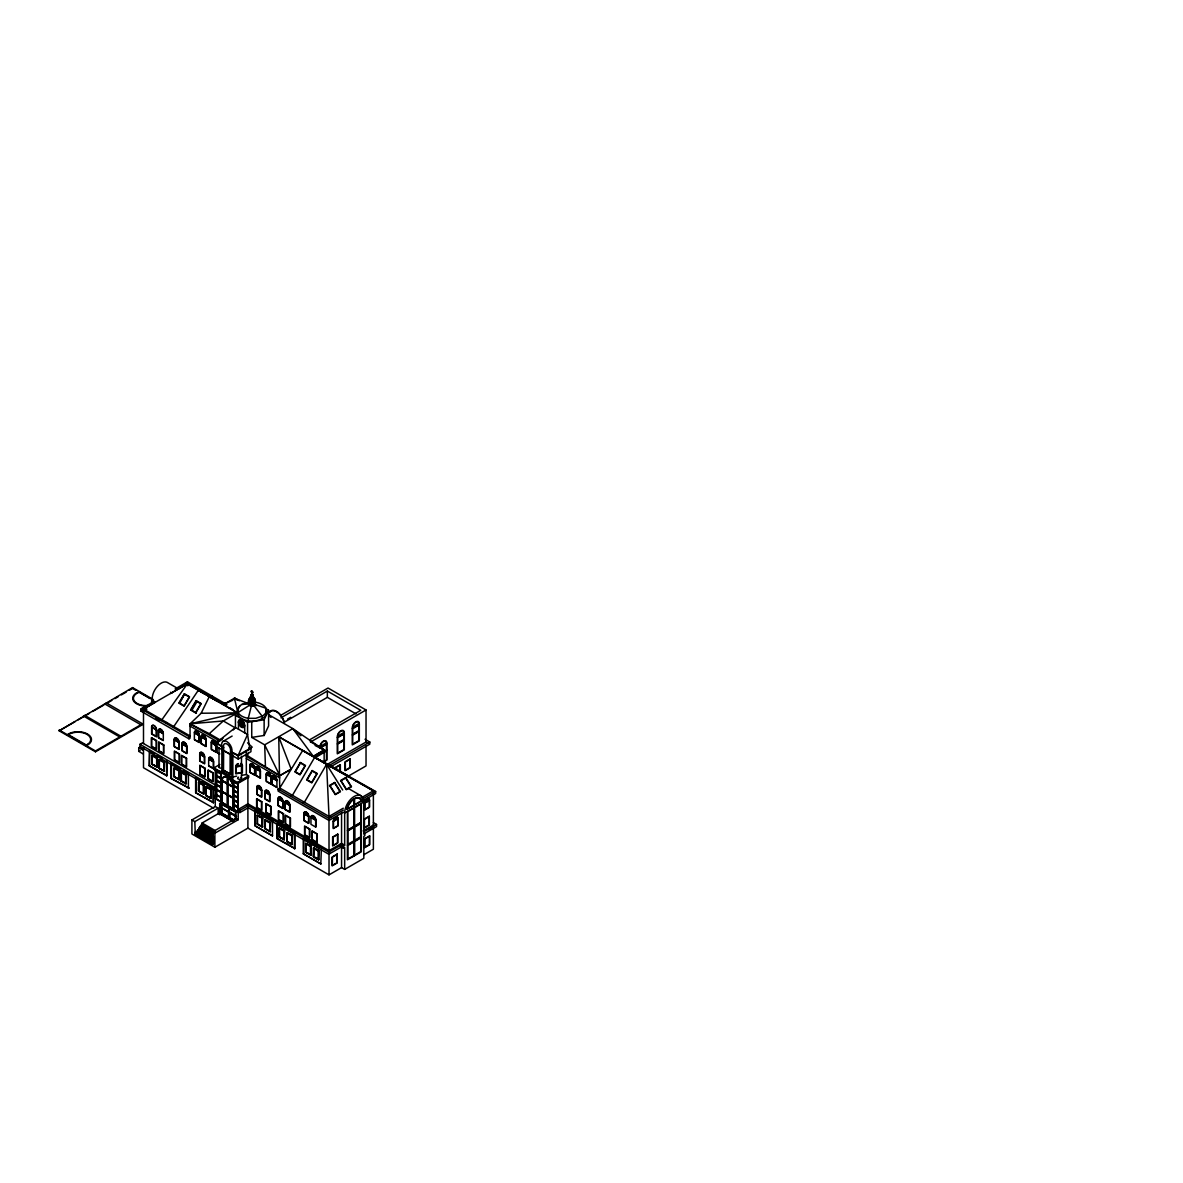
<?xml version="1.0" encoding="UTF-8"?>
<svg xmlns="http://www.w3.org/2000/svg" width="1183" height="1183" viewBox="0 0 1183 1183"><rect width="100%" height="100%" fill="white"/><g stroke="black" fill="none" stroke-linecap="round" stroke-linejoin="round"><path stroke-width="1.5" d="M250.752 704.403L248.474 701.12L252.615 695.293L251.757 694.421L254.241 704.107L255.395 701.637L252.334 695.53L251.417 695.456L252.526 694.613L251.343 695.338L251.757 694.436L251.757 695.737L252.659 694.835L251.506 695.841L252.245 694.421L253.694 702.081L252.881 704.491L255.055 702.14L252.304 694.495L251.535 704.595L250.471 704.077L251.816 693.164M254.641 703.441C246.434 707.419 249.273 696.876 252.334 694.525M254.951 703.013L255.291 699.863L251.994 694.51L252.615 695.293L248.593 700.587L250.293 703.353M230.434 774.2L230.434 751.53A5.116 2.913 60.7 0 0 227.047 744.018A5.116 2.913 60.7 0 0 223.661 747.508L223.513 770.266L230.434 774.2L230.434 754.577M253.236 704.329L255.291 702.377C255.41 700.898 251.417 692.188 251.728 696.639C252.674 699.863 253.118 692.913 251.343 695.042C253.132 692.987 251.535 698.813 253.236 704.403M252.615 694.879C242.944 701.948 260.245 704.817 252.156 695.855C252.866 692.203 250.027 699.404 249.835 703.796L250.471 704.077M252.704 695.086L251.905 695.781L251.521 694.598L252.437 694.82L251.417 694.879L249.583 699.449L253.236 700.321L254.404 699.449L253.901 698.162M250.752 704.329L248.948 702.14L251.565 694.539M151.838 726.835L151.897 726.436A3.194 1.848 60 0 1 154.071 725.756A3.194 1.848 60 0 1 156.245 728.95L156.304 729.408M252.304 695.678L251.994 695.086M253.694 703.353L255.291 699.863L252.644 697.97L254.641 698.798L255.395 701.859M251.861 693.312L251.742 691.951L252.896 692.04L251.092 691.183L251.742 690.798L251.846 695.693M254.951 702.85C252.378 705.231 246.818 703.22 249.051 699.39L251.624 697.068M251.417 694.879L251.654 694.732M248.593 700.587L249.051 699.227M251.595 695.486C251.949 694.199 252.571 696.743 254.493 699.671L253.754 699.36M249.835 699.804L250.973 697.068M252.127 695.56L249.583 698.709L253.458 697.881M252.437 697.26L250.441 697.896L251.358 700.469L251.757 698.842L252.644 700.469L252.851 696.757M248.593 701.859L248.948 700.099M249.051 702.096L250.234 703.604A2.322 1.346 0 0 0 250.352 705.586C251.668 708.114 254.818 703.9 256.253 705.615L254.508 704.151L254.508 705.231M249.864 698.473L251.994 700.07L254.123 698.473M251.476 696.018L249.583 699.449L251.358 698.709L250.234 700.099L251.757 698.842M249.583 699.449L250.589 697.659M249.524 704.462C251.195 702.288 248.164 705.216 250.19 705.896M251.668 695.072L252.497 694.791M250.234 700.099L250.471 699.138C249.302 697.112 255.513 699.759 252.644 698.709L254.404 699.449L252.378 697.068M254.404 703.53L253.754 702.14M254.596 704.536L252.009 706.029L249.436 704.536M255.395 700.366L251.994 702.332L248.593 700.366M252.526 696.698L251.521 695.767M249.509 699.079L251.535 697.645M253.014 697.068C254.552 698.621 251.077 693.992 251.55 697.334M234.752 727.575L223.306 720.965L190.049 723.833L190.049 738.236L188.984 738.857L141.043 711.19L141.043 708.898L153.08 701.963M247.217 755.819L248.652 752.462M250.752 700.321L251.994 698.724M223.203 738.074L215.262 742.658L215.262 745.763L238.227 759.028L250.944 751.693L250.944 748.573L238.227 755.907L231.809 752.211A7.364 4.259 60 0 0 226.825 741.549A7.364 4.259 60 0 0 221.842 746.443L221.842 771.582L231.883 777.29L231.809 752.211L238.227 755.227L247.572 734.466L247.572 722.34L235.447 715.345L239.898 705.778M251.742 721.704L251.742 737.393L264.134 735.471L264.134 719.782L268.585 710.229L265.554 708.469M264.134 735.471L268.585 725.904L268.585 710.229M219.757 740.987L190.049 723.833L201.154 713.245L209.287 696.639L226.574 706.059M199.04 690.458L208.814 695.915M203.476 693.43L198.596 690.207L204.008 693.549M214.507 699.197L219.639 702.17L209.421 696.462M219.195 701.918L215.129 700.203M179.284 702.953L184.444 694.214L189.413 697.112L184.267 705.852L179.639 703.175L184.444 694.214M191.04 709.83L196.186 701.09L200.814 703.767L195.653 712.506L196.467 712.994L191.04 709.83L191.853 710.332L196.999 701.593L196.186 701.09M247.898 807.782L247.898 828.159L329.022 874.858L341.562 867.612L344.667 869.401L363.817 858.34L363.817 836.277L364.822 835.701L364.822 833.557L363.817 834.133L363.817 801.97L344.667 813.017L343.262 812.203L328.992 820.44L278.064 791.043L278.064 789.002L279.779 788.011L302.656 750.54L375.085 791.797M250.234 702.14L249.509 703.146L250.293 703.87L241.864 704.447A14.359 8.281 0 0 0 248.297 718.318L248.297 720.787M251.358 700.469L252.23 698.842L253.754 700.099L254.404 698.709L250.944 697.231M255.395 701.637L251.994 703.146L248.593 701.637M233.317 729.911L235.447 727.471L235.447 715.345M222.138 703.648L237.369 712.846L190.049 723.833L209.287 733.652L223.306 720.965L237.842 712.58L234.426 698.221L248.031 703.427M250.086 698.162L249.509 699.671L250.234 699.36M221.842 746.443L216.459 742.658L235.447 727.471L247.572 734.466L249.746 748.573L248.77 748.026M251.077 696.92L252.437 696.447L252.748 697.659M250.737 697.467L252.526 696.373L253.872 698.207L252.452 697.881M249.051 699.39L251.077 698.34M249.583 698.709L251.21 697.97M253.754 703.604L254.951 702.096M321.451 753.024L314.693 757.179L315.506 757.623L324.97 751.796L324.97 750.466L315.107 745.497M279.779 790.052L278.744 736.728L313.406 756.469L324.142 750.022L292.807 728.61L268.482 714.576M314.22 756.913L324.97 750.466M223.513 770.266L230.596 774.111M221.842 771.582L222.818 771.005L222.818 748.928M231.883 777.29L236.644 776.107M143.365 724.159L95.483 751.796L59.15 730.813L132.555 687.604L153.169 699.493M59.15 730.813L75.106 721.6M78.3 719.767L89.464 713.319M92.658 711.471L103.838 705.024M107.032 703.175L111.808 700.41M115.002 698.576L118.196 696.728M121.391 694.879L126.182 692.129M129.361 690.281L132.555 688.432L135.72 690.266M152.326 702.791L151.439 703.293L152.326 700.499A12.747 7.349 -60 0 1 157.383 686.332A12.747 7.349 -60 0 1 168.104 682.902L178.441 688.861M175.099 688.95L187.446 681.822L226.914 704.595M154.899 701.992L151.439 701.016M146.958 709.135L143.498 709.075L155.343 702.244L152.326 700.499M171.136 693.12L173.088 691.996M177.524 689.438L187.86 683.463L143.498 709.075M171.446 693.342L170.544 692.262M141.043 711.19L142.123 710.569M59.15 729.985L95.483 750.954L142.537 723.789L106.204 702.82M161.302 720.595L187.298 683.937L211.151 696.905L212.363 696.196M165.709 723.138L166.773 722.517M216.533 790.628L139.978 746.429L139.978 744.284L142.389 742.894L215.395 785.039M173.176 727.441L198.3 690.295L222.788 703.619L224.001 702.924M143.247 753.97L138.736 751.368L138.736 747.774L140.126 746.961L141.516 747.774M138.736 751.368L140.126 750.569M223.321 704.624L234.692 698.059L239.424 700.78M234.426 699.508L234.692 698.059M251.742 690.798L252.644 704.536M252.896 692.41L251.254 691.464M149.561 750.584L149.117 765.682L166.67 775.811L167.114 760.713M252.571 693.77L252.408 694.244M151.779 755.272L157.354 757.992L156.925 767.116L151.779 764.144L151.779 755.272L157.354 757.992M141.043 708.898L188.984 736.58L190.049 735.959L142.123 708.292M159.113 759.516L164.688 762.222L164.245 771.346L159.113 768.373L159.113 759.516L164.688 762.222M149.117 765.682L167.114 775.56M151.779 764.144L157.354 766.85M159.113 768.373L164.688 771.079M216.459 742.658L222.212 739.331M174.078 767.974L179.801 770.591L179.21 779.804L174.078 776.832L174.078 767.974L179.801 770.591M222.626 741.564L232.134 736.077M180.792 772.026L186.515 774.643L185.923 783.856L180.792 780.898L180.792 772.026L186.515 774.643M170.855 778.296L188.999 788.085L170.855 778.296L170.855 763.449L180.437 768.98M174.078 776.832L179.801 779.464M280.445 715.508L328.031 688.033L366.035 709.977L366.035 742.037L326.685 764.75M280.933 717.844L327.351 691.049L360.741 710.318L309.517 739.893M180.792 780.898L186.515 783.516M287.513 719.146L290.678 717.327M283.831 722.473L327.351 697.349L355.979 713.867M213.901 767.915L220.437 771.686L221.236 771.227L220.437 773.076L213.901 769.305L213.901 767.915L219.875 764.469M213.901 769.305L214.685 768.832M238.227 755.227L252.216 747.153L247.572 742.82M198.507 782.259L203.964 785.039L203.639 794.089L198.507 791.131L198.507 782.259L203.964 785.039M300.852 735.767L292.807 728.61L264.681 744.846L251.742 737.393M198.818 779.686L195.624 777.837L195.624 792.684L213.502 802.636L213.502 787.789L210.308 785.941M198.507 791.131L198.818 782.067M205.827 786.68L211.284 789.445L210.973 798.51L205.827 795.538L205.827 786.68L211.284 789.445M202.012 781.519L213.502 787.789M241.48 775.338L246.448 774.554L248.607 775.885L248.607 777.275L237.28 783.811L231.01 780.203L231.01 778.813L232.681 777.852L232.681 779.227L215.262 769.172L215.262 796.115L214.064 795.434L214.064 797.564L215.262 798.259L215.262 806.466L191.912 819.937L191.912 833.971L214.877 847.22L247.898 828.159M205.827 795.538L211.284 798.318M231.01 778.813L237.28 782.421L248.607 775.885M213.058 844.485L195.269 834.222L195.269 833.216L213.058 843.479L212.615 844.736L212.615 831.9L214.877 833.202L238.227 819.715L238.227 782.436L242.367 780.041M245.132 778.444L248.607 777.275M310.523 742.022L366.035 709.977M195.624 792.684L213.502 802.636M352.297 728.447L359.321 724.395A4.998 2.884 -60 0 0 355.817 721.837A4.998 2.884 -60 0 0 352.297 728.447L352.297 744.906L359.321 740.854L359.321 724.395M337.303 737.379L344.312 733.342A4.998 2.884 -60 0 0 340.808 730.783A4.998 2.884 -60 0 0 337.303 737.379L337.303 753.837L344.312 749.8L344.312 733.342M326.878 743.663L319.868 747.715A4.998 2.884 -60 0 1 323.373 741.12A4.998 2.884 -60 0 1 326.878 743.663L326.878 760.122L324.068 761.748M320.282 747.952L326.464 744.388L326.464 749.874M191.912 819.937L194.825 821.623L218.175 808.152L218.175 813.727L202.086 823.013L202.086 824.285L215.424 831.974M246.33 756.321L279.779 775.634L290.87 769.231M313.051 756.425L324.423 749.859L324.423 751.205M352.297 734.894L359.321 730.843M337.303 743.841L344.312 739.789M324.068 751.737L326.878 750.126M323.373 752.595L326.493 750.806L326.493 759.9L323.373 761.689M213.044 832.462L201.184 825.616L202.086 824.285M218.175 813.727L219.683 814.599L221.472 813.564L233.746 820.647M213.147 835.094L199.809 827.39L201.184 825.616M213.576 837.756L198.759 829.194L199.809 827.39M213.886 840.285L197.591 830.865L198.759 829.194M194.825 832.462L197.591 830.865M194.825 833.468L196.482 832.521L214.271 842.784M194.825 821.623L195.269 834.222M233.465 780.913L233.495 799.856L238.227 802.621L238.286 809.409L247.942 803.834L329.022 850.636L328.992 818.399L278.064 789.002M219.683 814.599L219.683 803.405L236.053 812.056M238.227 809.379L239.972 810.385L248.253 805.608L248.253 807.738L328.77 854.23L341.384 846.939L341.384 844.81L328.77 852.1L328.77 854.23M233.613 799.959L233.643 809.556L238.286 812.233L239.972 812.529L248.253 807.738M212.615 831.9L235.964 818.414L238.227 819.715M330.146 764.928L369.806 742.022L369.806 744.166L330.146 767.057M335.218 767.604L340.349 764.632L340.349 771.73M335.469 767.752L340.098 765.076L340.098 771.7M257.258 815.235L262.759 817.985L262.389 827.08L257.258 824.107L257.258 815.235L262.759 817.985M290.722 796.307L292.438 795.316L314.619 757.445L337.377 769.364M257.258 824.107L262.759 826.858M254.937 825.734L272.489 835.863L254.937 825.734L254.937 810.887L272.859 820.795M265.036 819.923L270.552 822.658L270.168 831.753L265.036 828.78L265.036 819.923L270.552 822.658M347.003 776.906L366.035 765.919L366.035 745.985M302.685 803.213L304.401 802.222L326.582 764.351L349.34 776.27M265.036 828.78L265.406 819.701M276.926 823.856L277.384 838.451L294.937 848.581L294.937 833.734L276.926 823.856L276.926 838.703L294.937 848.581M279.07 828.026L284.659 830.732L284.216 839.856L279.07 836.899L279.07 828.026L284.659 830.732M279.07 836.899L283.373 838.851M286.863 832.714L292.452 835.405L292.009 844.544L286.863 841.571L286.863 832.714L292.452 835.405M343.277 808.196L329.022 816.433L326.582 764.351L278.744 736.728L291.225 769.275L279.779 775.634L247.439 755.686M360.711 798.141L373.384 790.821L326.582 764.351L342.671 790.037M286.863 841.571L292.452 844.278M328.992 818.399L343.381 810.089M362.397 799.116L375.647 791.471L375.647 793.512L362.397 801.157L363.817 801.97A13.531 7.823 -60 0 0 354.235 796.44A13.531 7.823 -60 0 0 344.667 813.017L344.667 845.194L343.366 845.949L340.26 844.159M364.615 803.02L369.54 800.166A3.49 2.011 -60 0 0 367.085 798.747A3.49 2.011 -60 0 0 364.615 803.02L364.615 810.059L369.54 807.22L369.54 800.166M333.266 821.534L338.19 818.695A3.49 2.011 -60 0 0 335.735 817.276A3.49 2.011 -60 0 0 333.266 821.534L333.266 828.588L338.19 825.749L338.19 818.695M305.628 843.361L311.336 846.008L310.774 855.191L305.628 852.233L305.628 843.361L311.336 846.008M305.628 852.233L311.336 854.865M303.262 853.771L320.8 863.901L303.262 853.771L303.262 838.924L319.203 848.137M313.436 848.048L319.129 850.695L318.567 859.878L313.436 856.921L313.436 848.048L319.129 850.695M347.418 830.555L361.333 822.51M321.362 848.729L320.8 863.901M313.436 856.921L313.998 847.723M327.632 851.435L341.562 843.405L344.667 845.194M363.166 830.924L373.384 825.024L374.449 825.645M364.246 831.545L376.549 824.433L376.549 826.577L364.246 833.675M369.007 829.697L373.384 827.168L373.384 849.231L363.876 854.717M347.418 845.18L361.333 837.135M340.26 846.289L343.366 848.078L344.667 847.324L344.667 869.401M170.603 693.475L187.298 683.937L237.369 712.846L201.154 713.245M250.293 698.887L251.121 698.473M250.234 698.621L254.153 698.354L252.881 697.748L254.404 698.709M223.439 704.358L232.844 700.188M252.644 700.469L252.23 698.842L253.369 699.301M241.864 704.447L249.997 702.17M253.517 704.077L265.879 708.173L266.367 710.318A14.359 8.281 0 0 1 262.168 716.173L255.735 718.318L248.297 718.318L251.343 705.97M238.552 777.216L238.182 777.379A1.937 1.124 0 0 0 238.182 778.961A1.937 1.124 0 0 0 240.933 778.961A1.937 1.124 0 0 0 240.933 777.379M250.914 697.926L249.835 698.354L251.535 697.881M251.284 696.654L252.585 696.107M252.97 699.478L251.033 699.478M250.293 698.354L250.471 698.118M235.698 766.717L242.411 765.652L242.411 772.706L235.698 773.771L235.698 766.717A3.49 2.736 -25.6 0 1 238.182 763.582M247.572 722.34L264.134 719.782M253.517 698.118L253.694 698.354M252.792 697.97L254.493 699.079M252.911 698.34L253.754 698.621L253.413 697.659M251.476 696.846L252.881 697.053M254.153 699.804L252.792 698.606L254.404 699.449M203.653 693.12L214.581 699.242L209.214 696.831M229.709 707.774L232.844 709.489M241.125 720.122L241.864 720.521A3.978 2.292 60 0 1 244.349 724.691L244.378 725.549A3.978 2.292 60 0 1 242.012 727.057L241.288 726.658A3.978 2.292 60 0 1 238.789 722.502L238.936 720.92A3.978 2.292 60 0 1 241.125 720.122L241.288 726.658M221.842 749.504L231.883 755.212L232.859 754.636L232.859 776.713M365.029 739.257L369.806 742.022M366.035 742.037L367.913 743.116M310.257 741.682L324.423 749.859M375.647 791.471L324.142 762.384L324.142 751.368M186.234 682.517L222.788 703.619M204.112 693.194L209.243 696.151M208.992 696.21L214.123 699.183M318.552 759.516L313.421 756.558L324.038 762.547L318.907 759.59M325.798 763.7L330.929 766.658M331.284 766.732L336.416 769.689M187.86 685.756L186.234 684.809L187.446 684.099L187.446 681.822M238.803 721.482L244.349 724.691M238.789 722.074L244.378 725.549M348.482 788.543L361.007 795.775M249.376 747.671L250.944 748.573M373.37 822.599L376.549 824.433M153.627 700.336L139.431 692.144L136.814 693.342A12.658 7.305 0 0 0 135.513 702.332A12.658 7.305 0 0 0 150.3 705.201M138.884 692.085L149.93 698.473M209.287 733.652L220.422 740.085M190.049 726.051L218.515 742.48M246.33 758.54L279.779 777.852M215.262 742.658L223.661 747.508M215.986 744.906L211.58 741.918A3.194 1.848 60 0 1 213.768 741.253A3.194 1.848 60 0 1 215.942 744.432M194.382 732.676L199.306 735.515L199.306 742.569L194.382 739.715L194.382 732.676A3.49 2.011 60 0 1 196.851 731.242A3.49 2.011 60 0 1 199.306 735.515M201.08 736.654L206.019 739.493L206.019 746.547L201.08 743.708L201.08 736.654A3.49 2.011 60 0 1 203.55 735.235A3.49 2.011 60 0 1 206.019 739.493M211.299 742.436L216.223 745.275L216.223 752.329L211.299 749.475L211.299 742.436A3.49 2.011 60 0 1 213.132 740.735A3.49 2.011 60 0 1 215.898 743.663M271.986 777.601L276.926 780.44L276.926 787.494L271.986 784.654L271.986 777.601A3.49 2.011 60 0 1 274.456 776.181A3.49 2.011 60 0 1 276.926 780.44M194.603 733.046L199.099 735.649L199.099 742.185L194.603 739.597M255.528 768.344L260.452 771.183L260.452 778.237L255.528 775.397L255.528 768.344A3.49 2.011 60 0 1 257.998 766.924A3.49 2.011 60 0 1 260.452 771.183M266.205 774.347L271.144 777.187L271.144 784.24L266.205 781.401L266.205 774.347A3.49 2.011 60 0 1 268.674 772.928A3.49 2.011 60 0 1 271.144 777.187M276.704 780.573L272.208 777.985L272.208 784.521L276.704 787.109M249.879 765.327L254.803 768.181L254.803 775.235L249.879 772.381L249.879 765.327A3.49 2.011 60 0 1 252.349 763.907A3.49 2.011 60 0 1 254.803 768.181M279.779 788.011L330.708 817.409M219.816 753.911L216.814 752.196L216.814 745.645M219.062 753.734L216.593 752.314L216.593 745.275M155.905 718.525L159.01 720.329M284.94 802.399L289.879 805.239L289.879 812.292L284.94 809.453L284.94 802.399A3.49 2.011 60 0 1 287.41 800.98A3.49 2.011 60 0 1 289.879 805.239M310.952 817.276L315.876 820.13L315.876 827.183L310.952 824.329L310.952 817.276A3.49 2.011 60 0 1 313.421 815.856A3.49 2.011 60 0 1 315.876 820.13M278.079 798.643L283.003 801.482L283.003 808.536L278.079 805.697L278.079 798.643A3.49 2.011 60 0 1 280.548 797.224A3.49 2.011 60 0 1 283.003 801.482M303.854 813.534L308.793 816.388L308.793 823.427L303.854 820.588L303.854 813.534A3.49 2.011 60 0 1 306.323 812.115A3.49 2.011 60 0 1 308.793 816.388M311.173 817.66L315.654 820.248L315.654 826.799M208.666 758.895L213.591 761.734L213.591 768.787L208.666 765.933L208.666 758.895A3.49 2.011 60 0 1 211.136 757.475A3.49 2.011 60 0 1 213.591 761.734M181.945 743.723L186.87 746.577L186.87 753.615L181.945 750.776L181.945 743.723A3.49 2.011 60 0 1 184.4 742.303A3.49 2.011 60 0 1 186.87 746.577M199.705 753.955L204.629 756.795L204.629 763.848L199.705 761.009L199.705 753.955A3.49 2.011 60 0 1 202.175 752.536A3.49 2.011 60 0 1 204.629 756.795M208.888 759.279L213.384 761.867L213.384 768.403L208.888 765.815M174.182 739.567L179.121 742.406L179.121 749.46L174.182 746.621L174.182 739.567A3.49 2.011 60 0 1 176.651 738.148A3.49 2.011 60 0 1 179.121 742.406M256.785 787.286L261.709 790.14L261.709 797.194L256.785 794.34L256.785 787.286A3.49 2.011 60 0 1 259.254 785.867A3.49 2.011 60 0 1 261.709 790.14M264.888 791.885L269.813 794.725L269.813 801.778L264.888 798.939L264.888 791.885A3.49 2.011 60 0 1 267.343 790.466A3.49 2.011 60 0 1 269.813 794.725M151.601 726.939L156.54 729.778L156.54 736.832L151.601 733.992L151.601 726.939A3.49 2.011 60 0 1 154.071 725.519A3.49 2.011 60 0 1 156.54 729.778M158.374 730.695L163.313 733.549L163.313 740.588L158.374 737.748L158.374 730.695A3.49 2.011 60 0 1 160.844 729.275A3.49 2.011 60 0 1 163.313 733.549M163.091 733.667L158.596 731.079L158.596 737.615L163.091 740.203M104.518 703.781L140.851 724.765M221.236 771.227L232.681 777.852M216.4 775.752L221.029 778.429M233.465 785.63L238.094 788.307M221.916 780.529L233.199 787.035L233.199 809.068L221.916 802.562L221.916 780.529A7.97 4.599 60 0 1 227.55 777.261A7.97 4.599 60 0 1 233.199 787.035M216.4 780.484L221.029 783.161M233.465 790.362L238.094 793.024M216.4 784.625L221.029 787.301M233.465 795.08L238.138 797.8M246.552 804.632L328.77 852.1M330.146 853.431L329.022 852.78L329.022 874.858M139.978 744.284L216.533 788.484M221.916 791.545L233.199 798.052M282.175 826.37L285.354 828.204M290.146 830.969L293.34 832.817M199.143 779.493L195.949 777.66L195.949 792.506M216.4 789.519L221.029 792.196M150.714 751.752L153.908 753.601M157.102 755.449L161.879 758.199M183.616 770.813L188.408 773.578L188.408 788.425M84.599 715.286L120.932 736.27M83.387 715.996L119.72 736.965M138.736 747.774L143.247 750.377M206.093 787.109L210.707 789.786L210.707 798.067L206.093 795.39L206.153 786.488M233.613 804.677L238.227 807.338M216.4 794.902L221.029 797.564M233.643 804.839L238.286 807.501M221.96 803.612L227.313 806.688M270.552 831.531L265.288 828.647L265.288 820.351L269.916 823.028L269.916 831.309M315.284 857.335L319.129 859.553M221.946 803.908L232.918 810.237M222.079 804.174L234.352 811.257M203.964 793.897L198.759 790.983L198.759 782.702L203.387 785.364L203.387 793.645M221.783 807.841L228.837 811.908M229.591 812.203L236.363 816.122M229.428 812.292L236.526 816.388M236.127 816.625L229.827 812.987L229.827 817.586L234.559 820.307M215.262 806.466L218.175 808.152M213.753 808.3L143.498 767.737L143.498 747.508M233.687 820.277L229.428 817.823L229.428 808.078M232.829 821.179L220.556 814.096L220.556 803.287M232.918 821.431L220.378 814.185L220.378 804.603M202.086 823.013L215.424 830.717M201.184 824.802L214.537 832.507M199.809 826.414L213.147 834.119M198.759 827.996L213.576 836.558M197.591 829.875L213.886 839.294M214.271 841.778L196.482 831.501L196.482 832.521M194.825 834.473L212.615 844.736M234.426 698.221L237.517 700.232M292.807 728.61L313.406 756.469M251.417 692.499L252.571 694.14M253.236 699.345L253.754 700.099M279.779 775.634L264.681 744.846L265.421 766.066M252.881 699.508L253.236 700.321M241.864 720.521L242.012 727.057M373.384 792.861L373.384 825.024M361.333 803.39L361.333 851.76L347.418 859.804L347.418 811.434M354.235 798.614A10.869 6.27 -60 0 0 346.811 809.483L361.658 800.906A10.869 6.27 -60 0 0 354.235 798.614L354.235 855.856M343.366 845.949L343.366 848.078M341.562 813.017L341.562 843.405M341.562 845.534L341.562 867.612M337.983 819.08L337.983 825.616L333.488 828.204L333.488 821.667M327.351 691.049L327.351 697.349M318.567 851.006L318.567 859.878M310.774 846.333L310.774 855.191M303.824 838.599L303.824 853.446M294.478 833.985L294.478 848.847M292.009 835.671L292.009 844.544M284.216 830.984L284.216 839.856M279.528 827.76L279.528 836.632M272.489 821.017L272.489 835.863M270.922 777.32L270.922 783.856L266.426 781.268L266.426 774.732M270.168 822.88L270.168 831.753M262.168 718.643L262.168 716.173L253.842 705.586M262.389 818.207L262.389 827.08M255.321 812.322L255.321 825.512M249.524 704.151L249.524 705.231L238.153 712.462L238.153 714.931M247.898 776.861L247.898 803.804M246.33 752.477L246.33 774.569M244.704 725.77L244.704 732.809M241.495 756.218L241.495 778.163M239.972 810.385L239.972 812.529M238.448 721.423L238.448 729.201M238.227 755.907L238.227 759.028M237.28 782.421L237.28 783.811M235.89 812.144L235.89 819.346M235.358 812.455L235.358 818.843M229.147 807.9L229.147 817.985M228.837 807.368L228.837 817.453L221.783 813.372L221.783 803.287M227.55 777.261L227.55 805.815M221.472 804.558L221.472 813.564M220.866 797.667L220.866 801.645L216.578 799.161L216.578 795.183M220.437 771.686L220.437 773.076M219.003 747.922L219.003 767.042M214.877 833.202L214.877 847.22M213.177 787.967L213.177 802.828M210.973 789.638L210.973 798.51M203.639 785.216L203.639 794.089M188.984 736.58L188.984 738.857M185.923 774.998L185.923 783.856M181.383 771.686L181.383 780.558M179.21 770.932L179.21 779.804M171.446 763.109L171.446 777.956M166.67 760.965L166.67 775.811M164.245 762.473L164.245 771.346M156.925 758.244L156.925 767.116M149.561 752.24L149.561 765.431M143.498 711.367L143.498 743.515M132.555 687.604L132.555 688.432M95.483 750.954L95.483 751.796M147.89 705.97A13.368 7.719 0 0 1 133.413 700.78A13.368 7.719 0 0 1 139.49 691.597M67.298 734.687A13.575 7.837 0 0 1 87.512 734.022A13.575 7.837 0 0 1 86.359 745.689M222.877 767.042A1.937 1.124 0 0 1 220.201 768.078A1.937 1.124 0 0 1 219.565 766.259M240.741 763.449A3.49 2.736 -25.6 0 1 242.411 765.652M269.354 712.314A11.372 6.58 59.9 0 1 277.606 712.092A11.372 6.58 59.9 0 1 284.423 723.345M269.458 712.521A11.342 6.566 59.9 0 1 277.591 712.417A11.342 6.566 59.9 0 1 284.349 723.375M268.822 715.833A11.372 6.58 59.9 0 1 270.996 717.43M238.153 710.643A14.359 8.281 0 0 0 252.009 721.068A14.359 8.281 0 0 0 265.879 710.643L265.879 708.173A14.359 8.281 0 0 0 255.735 702.303M238.256 763.789A3.194 2.514 -25.6 0 0 236.082 765.978L242.027 765.031A3.194 2.514 -25.6 0 0 240.593 763.686M253.65 703.678A2.322 1.346 0 0 1 253.65 705.586A2.322 1.346 0 0 1 250.352 705.586M253.65 702.007A2.322 1.346 0 0 1 252.6 704.255M251.387 704.255A2.322 1.346 0 0 1 250.352 702.007M320.209 746.429L326.538 742.776A4.54 2.617 -60 0 0 323.373 741.49A4.54 2.617 -60 0 0 320.209 746.429M337.643 736.107L343.972 732.44A4.54 2.617 -60 0 0 340.808 731.153A4.54 2.617 -60 0 0 337.643 736.107M352.638 727.161L358.981 723.508A4.54 2.617 -60 0 0 355.817 722.221A4.54 2.617 -60 0 0 352.638 727.161M333.547 820.706L337.909 818.192A3.194 1.848 -60 0 0 335.735 817.512A3.194 1.848 -60 0 0 333.547 820.706M347.181 809.009L347.876 806.924A10.396 6.004 -60 0 1 352.342 800.403L353.894 799.264L353.894 805.135L347.181 809.009M364.896 802.178L369.259 799.664A3.194 1.848 -60 0 0 367.085 798.983A3.194 1.848 -60 0 0 364.896 802.178M158.67 730.192L163.017 732.706A3.194 1.848 60 0 0 160.844 729.512A3.194 1.848 60 0 0 158.67 730.192M174.478 739.05L178.825 741.578A3.194 1.848 60 0 0 176.651 738.384A3.194 1.848 60 0 0 174.478 739.05M182.226 743.22L186.589 745.734A3.194 1.848 60 0 0 184.4 742.54A3.194 1.848 60 0 0 182.226 743.22M194.663 732.159L199.025 734.673A3.194 1.848 60 0 0 196.851 731.493A3.194 1.848 60 0 0 194.663 732.159M201.376 736.151L205.724 738.665A3.194 1.848 60 0 0 203.55 735.471A3.194 1.848 60 0 0 201.376 736.151M199.986 753.453L204.348 755.967A3.194 1.848 60 0 0 202.175 752.772A3.194 1.848 60 0 0 199.986 753.453M208.947 758.377L213.31 760.891A3.194 1.848 60 0 0 211.136 757.712A3.194 1.848 60 0 0 208.947 758.377M222.36 779.168L222.212 780.396L227.299 783.323L227.299 777.453L226.16 776.98A7.601 4.392 60 0 0 222.36 779.168M250.16 764.824L254.522 767.338A3.194 1.848 60 0 0 252.349 764.159A3.194 1.848 60 0 0 250.16 764.824M255.809 767.841L260.171 770.355A3.194 1.848 60 0 0 257.998 767.161A3.194 1.848 60 0 0 255.809 767.841M257.066 786.784L261.428 789.298A3.194 1.848 60 0 0 259.254 786.118A3.194 1.848 60 0 0 257.066 786.784M266.5 773.83L270.848 776.359A3.194 1.848 60 0 0 268.674 773.164A3.194 1.848 60 0 0 266.5 773.83M265.169 791.368L269.532 793.897A3.194 1.848 60 0 0 267.343 790.702A3.194 1.848 60 0 0 265.169 791.368M272.282 777.083L276.645 779.612A3.194 1.848 60 0 0 274.456 776.418A3.194 1.848 60 0 0 272.282 777.083M278.36 798.126L282.722 800.654A3.194 1.848 60 0 0 280.548 797.46A3.194 1.848 60 0 0 278.36 798.126M285.221 801.897L289.584 804.41A3.194 1.848 60 0 0 287.41 801.216A3.194 1.848 60 0 0 285.221 801.897M304.149 813.032L308.497 815.545A3.194 1.848 60 0 0 306.323 812.351A3.194 1.848 60 0 0 304.149 813.032M311.233 816.773L315.595 819.287A3.194 1.848 60 0 0 313.421 816.093A3.194 1.848 60 0 0 311.233 816.773M300.349 762.517L294.863 771.893L299.994 774.85L305.495 765.49L300.349 762.517M300.423 762.976L295.306 771.73L299.92 774.407L305.051 765.652L300.423 762.976M312.135 770.547L306.648 779.922L311.78 782.88L317.281 773.519L312.135 770.547M312.208 771.005L307.092 779.76L311.706 782.421L316.837 773.682L312.208 771.005M184.371 693.756L178.855 703.116L183.986 706.088L189.502 696.728L184.371 693.756M196.112 700.632L190.596 709.992L195.727 712.965L201.243 703.604L196.112 700.632M88.326 743.841L86.344 745.039L68.437 734.687L70.522 733.549A12.776 7.379 0 0 1 86.95 734.347A12.776 7.379 0 0 1 88.326 743.841M358.907 725.12L352.726 728.684L352.726 734.17L358.907 730.606L358.907 725.12M343.898 734.051L337.717 737.63L337.717 743.116L343.898 739.552L343.898 734.051M358.922 731.538L352.697 735.131L352.697 744.211L358.922 740.617L358.922 731.538M343.913 740.469L337.687 744.063L337.687 753.157L343.913 749.564L343.913 740.469M350.227 758.85L345.096 761.808L345.096 770.68L350.227 767.723L350.227 758.85M349.976 759.294L345.347 761.956L345.347 770.237L349.976 767.575L349.976 759.294M334.685 782.495L329.539 785.453L335.307 794.651L340.438 791.678L334.685 782.495M334.612 782.939L329.983 785.616L335.366 794.192L339.994 791.531L334.612 782.939M345.717 777.556L340.586 780.529L346.353 789.712L351.484 786.754L345.717 777.556M345.658 778.015L341.029 780.676L346.412 789.268L351.04 786.591L345.658 778.015M361.333 800.847L354.575 804.751L354.575 798.865L356.142 798.2A10.396 6.004 -60 0 1 360.593 799.575L361.288 800.876M353.909 808.063L347.743 811.627L347.743 829.978L353.909 826.414L353.909 808.063M360.992 803.996L354.589 807.693L354.589 826L360.992 822.303L360.992 803.996M369.333 800.551L364.837 803.139L364.837 809.69L369.333 807.087L369.333 800.551M337.776 834.104L332.63 837.076L332.63 845.949L337.776 842.976L337.776 834.104M337.51 834.547L332.896 837.224L332.896 845.505L337.51 842.828L337.51 834.547M369.347 816.196L364.216 819.168L364.216 828.026L369.347 825.069L369.347 816.196M369.096 816.64L364.468 819.301L364.468 827.597L369.096 824.921L369.096 816.64M353.717 827.509L347.935 830.85L347.935 844.278L353.717 840.936L353.717 827.509M360.697 823.619L354.885 826.976L354.885 840.122L360.697 836.765L360.697 823.619M353.791 842L347.861 845.431L347.861 859.035L353.791 855.605L353.791 842M360.904 837.889L354.678 841.483L354.678 855.117L360.904 851.509L360.904 837.889M337.259 854.037L332.127 857.01L332.127 865.867L337.259 862.91L337.259 854.037M337.007 854.481L332.379 857.157L332.379 865.438L337.007 862.762L337.007 854.481M369.673 835.863L364.541 838.821L364.541 847.693L369.673 844.736L369.673 835.863M369.421 836.307L364.793 838.969L364.793 847.25L369.421 844.588L369.421 836.307M242.116 765.948L235.994 766.924L235.994 773.475L242.116 772.499L242.116 765.948M205.798 739.626L201.302 737.039L201.302 743.575L205.798 746.162L205.798 739.626M216.001 745.408L211.52 742.806L211.52 749.357L216.001 751.944L216.001 745.408M260.245 771.316L255.75 768.728L255.75 775.264L260.245 777.852L260.245 771.316M254.596 768.314L250.101 765.712L250.101 772.262L254.596 774.85L254.596 768.314M289.658 805.372L285.162 802.784L285.162 809.32L289.658 811.908L289.658 805.372M282.781 801.616L278.301 799.028L278.301 805.564L282.781 808.152L282.781 801.616M308.571 816.507L304.075 813.919L304.075 820.455L308.571 823.057L308.571 816.507M186.648 746.695L182.152 744.107L182.152 750.643L186.648 753.246L186.648 746.695M204.408 756.928L199.927 754.34L199.927 760.876L204.408 763.464L204.408 756.928M178.899 742.54L174.404 739.952L174.404 746.488L178.899 749.076L178.899 742.54M261.502 790.259L257.007 787.671L257.007 794.222L261.502 796.81L261.502 790.259M269.591 794.858L265.11 792.27L265.11 798.806L269.591 801.394L269.591 794.858M156.319 729.911L151.823 727.323L151.823 733.859L156.319 736.447L156.319 729.911M221.029 773.712L216.4 771.035L216.4 799.264L221.029 801.941L221.029 773.712M220.689 773.904L216.74 771.627L216.74 775.56L220.689 777.837L220.689 773.904M237.753 783.782L233.805 781.505L233.805 785.438L237.753 787.715L237.753 783.782M204.94 768.166L199.809 765.194L199.809 774.066L204.94 777.039L204.94 768.166M213.206 772.928L208.075 769.97L208.075 778.843L213.206 781.8L213.206 772.928M156.54 740.573L151.409 737.601L151.409 746.473L156.54 749.445L156.54 740.573M204.689 768.314L200.06 765.638L200.06 773.919L204.689 776.595L204.689 768.314M212.955 773.076L208.326 770.414L208.326 778.695L212.955 781.357L212.955 773.076M270.907 806.436L265.776 803.464L265.776 812.337L270.907 815.294L270.907 806.436M283.536 813.727L278.389 810.754L278.389 819.627L283.536 822.599L283.536 813.727M309.695 829.002L304.563 826.045L304.563 834.917L309.695 837.875L309.695 829.002M156.289 740.721L151.661 738.044L151.661 746.325L156.289 749.002L156.289 740.721M163.742 744.906L158.611 741.933L158.611 750.806L163.742 753.778L163.742 744.906M179.52 754.015L174.389 751.057L174.389 759.915L179.52 762.887L179.52 754.015M270.656 806.584L266.027 803.908L266.027 812.189L270.656 814.865L270.656 806.584M283.269 813.874L278.656 811.198L278.656 819.479L283.269 822.155L283.269 813.874M290.456 818.074L285.325 815.117L285.325 823.989L290.456 826.947L290.456 818.074M309.443 829.15L304.815 826.488L304.815 834.769L309.443 837.431L309.443 829.15M163.491 745.053L158.862 742.377L158.862 750.658L163.491 753.334L163.491 745.053M179.269 754.163L174.64 751.486L174.64 759.767L179.269 762.444L179.269 754.163M186.574 758.259L181.443 755.301L181.443 764.174L186.574 767.131L186.574 758.259M261.739 801.675L256.607 798.702L256.607 807.575L261.739 810.547L261.739 801.675M290.205 818.222L285.576 815.56L285.576 823.841L290.205 826.503L290.205 818.222M317.088 833.808L311.957 830.85L311.957 839.723L317.088 842.68L317.088 833.808M186.322 758.407L181.694 755.745L181.694 764.026L186.322 766.688L186.322 758.407M261.487 801.823L256.859 799.146L256.859 807.427L261.487 810.104L261.487 801.823M316.837 833.956L312.208 831.294L312.208 839.575L316.837 842.237L316.837 833.956M220.703 778.621L216.74 776.344L216.74 780.292L220.703 782.569L220.703 778.621M237.753 788.499L233.805 786.222L233.805 790.155L237.753 792.433L237.753 788.499M232.874 786.503L227.846 783.604L227.846 777.808L228.94 778.606A7.601 4.392 60 0 1 232.755 785.172L232.874 786.503M227.313 783.915L222.167 780.957L222.167 791.397L227.313 794.37L227.313 783.915M232.933 787.183L227.816 784.225L227.816 794.651L232.933 797.608L232.933 787.183M220.763 783.309L216.666 780.943L216.666 784.462L220.763 786.843L220.763 783.309M237.753 793.231L233.805 790.954L233.805 794.887L237.753 797.165L237.753 793.231M220.822 787.42L216.622 785.009L216.622 789.386L220.822 791.811L220.822 787.42M237.783 797.993L233.85 795.715L233.85 799.649L237.783 801.926L237.783 797.993M227.328 794.932L222.153 791.93L222.153 802.429L227.328 805.431L227.328 794.932M232.933 798.2L227.816 795.242L227.816 805.667L232.933 808.625L232.933 798.2M220.777 792.373L216.666 789.993L216.666 794.71L220.777 797.091L220.777 792.373M237.901 802.828L233.953 800.551L233.953 804.484L237.901 806.762L237.901 802.828M262.138 818.355L257.51 815.678L257.51 823.96L262.138 826.636L262.138 818.355M283.95 831.131L279.336 828.47L279.336 836.751L283.95 839.412L283.95 831.131M310.508 846.481L305.894 843.804L305.894 852.085L310.508 854.762L310.508 846.481M291.743 835.819L287.129 833.143L287.129 841.424L291.743 844.1L291.743 835.819M318.316 851.154L313.687 848.492L313.687 856.773L318.316 859.435L318.316 851.154M178.958 771.079L174.33 768.403L174.33 776.684L178.958 779.36L178.958 771.079M156.659 758.392L152.045 755.715L152.045 763.996L156.659 766.673L156.659 758.392M163.993 762.621L159.365 759.944L159.365 768.225L163.993 770.902L163.993 762.621M185.672 775.146L181.043 772.469L181.043 780.75L185.672 783.427L185.672 775.146M237.931 807.708L233.997 805.431L233.997 809.364L237.931 811.642L237.931 807.708M228.541 812.085L222.079 808.344L222.079 813.209L228.541 816.935L228.541 812.085M238.478 722.384A4.436 2.558 60 0 0 243.55 727.545A4.436 2.558 60 0 0 242.692 720.861A4.436 2.558 60 0 0 238.478 722.384"/></g></svg>
